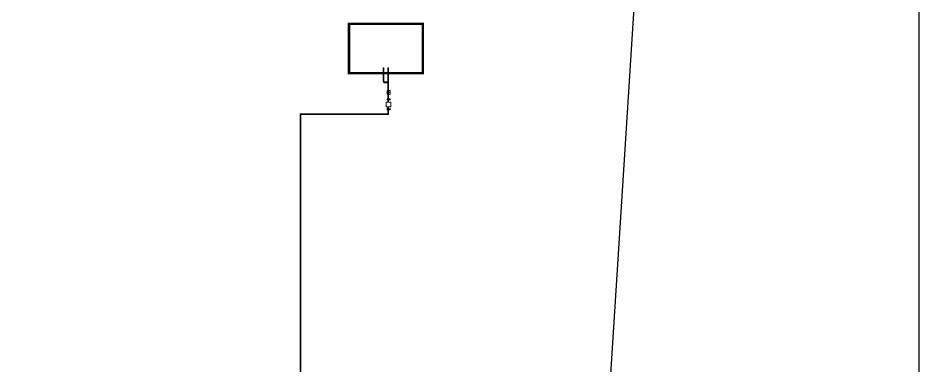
# Model space of a CAD drawing. Header units: inches. Extents: x -1128 to 651, y 96 to 845.
# Drawn here: x -930.64 to -897.6, y 743.47 to 756.23 of the extents above; entities that cross this region are included whole.
import ezdxf

# ---------------------------------------------------------------- set-up
doc = ezdxf.new("R2010")
doc.units = ezdxf.units.IN
doc.header["$MEASUREMENT"] = 0
doc.layers.add('Background Stuff', color=253, linetype='Continuous')
doc.layers.add('Cables', color=7, linetype='Continuous', lineweight=0)
doc.layers.add('Layout', color=6, linetype='Continuous', lineweight=18)

msp = doc.modelspace()

# ---------------------------------------------------------------- linework, layer by layer
at = {"layer": 'Background Stuff'}
msp.add_lwpolyline([(-1116.562, 829.555), (-897.6, 829.555), (-897.6, 652.653), (-1116.562, 652.653)], close=True, dxfattribs=at)
at = {"layer": 'Background Stuff', "ltscale": 200}
msp.add_lwpolyline([(-980.1, 803.986), (-901.168, 799.653), (-903.005, 776.982), (-906.753, 777.151), (-909.64, 731.652), (-913.176, 668.265), (-970.428, 672.119)], dxfattribs=at)
at = {"layer": 'Cables', "color": 0, "lineweight": 0}
for points in [[(-917.219, 753.914), (-917.219, 754.397), (-917.247, 754.397)], [(-917.247, 754.397), (-917.247, 754.084)], [(-917.219, 754.397), (-917.219, 754.226)], [(-917.076, 754.397), (-917.048, 754.397), (-917.048, 754.226)], [(-917.076, 754.397), (-917.076, 754.084)], [(-917.048, 753.914), (-917.048, 754.397)], [(-917.247, 754.084), (-917.247, 753.914)], [(-917.219, 754.084), (-917.219, 753.914)], [(-917.076, 754.084), (-917.076, 753.914)], [(-917.048, 754.084), (-917.048, 753.914)], [(-917.219, 753.914), (-917.247, 753.914), (-917.219, 753.857), (-917.19, 753.857)], [(-917.219, 753.914), (-917.247, 753.914)], [(-917.219, 753.914), (-917.219, 753.942)], [(-917.219, 753.914), (-917.219, 753.942)], [(-917.219, 753.914), (-917.219, 753.886), (-917.19, 753.857), (-917.19, 753.886)], [(-917.219, 753.914), (-917.219, 753.886), (-917.19, 753.886)], [(-917.19, 753.857), (-917.19, 753.886)], [(-917.19, 753.857), (-917.19, 753.886)], [(-917.19, 753.857), (-917.076, 753.857), (-917.076, 753.886)], [(-917.19, 753.857), (-917.19, 753.886), (-917.076, 753.886)], [(-917.19, 753.857), (-917.076, 753.857)], [(-917.048, 753.914), (-917.048, 753.829), (-917.076, 753.829)], [(-917.076, 753.914), (-917.076, 753.886)], [(-917.076, 753.914), (-917.048, 753.914)], [(-917.076, 753.886), (-917.076, 753.914)], [(-917.048, 753.914), (-917.076, 753.914)], [(-917.076, 753.857), (-917.076, 753.886)], [(-917.076, 753.886), (-917.076, 753.857)], [(-917.076, 753.857), (-917.048, 753.857)], [(-917.076, 753.829), (-917.076, 753.857)], [(-917.076, 753.829), (-917.048, 753.829), (-917.048, 753.516), (-917.048, 753.289)], [(-917.076, 753.829), (-917.076, 753.289)], [(-917.048, 753.914), (-917.048, 753.942)], [(-917.048, 753.914), (-917.048, 753.829)], [(-917.048, 753.289), (-917.048, 753.829)], [(-917.076, 753.573), (-917.105, 753.573), (-917.105, 753.431)], [(-917.076, 753.431), (-917.105, 753.431)], [(-917.076, 753.516), (-917.076, 753.545)], [(-916.991, 753.431), (-916.991, 753.573), (-917.048, 753.573)], [(-916.991, 753.431), (-917.048, 753.431)], [(-916.963, 753.147), (-917.133, 753.147), (-917.133, 752.977)], [(-917.105, 753.232), (-917.105, 753.261)], [(-916.991, 753.261), (-917.105, 753.261)], [(-917.105, 753.261), (-917.105, 753.232)], [(-917.105, 753.232), (-916.991, 753.232)], [(-917.105, 753.232), (-916.991, 753.232)], [(-917.105, 753.232), (-917.048, 753.232)], [(-917.048, 753.289), (-917.076, 753.289)], [(-917.048, 753.289), (-917.076, 753.289)], [(-917.076, 753.289), (-917.076, 753.261)], [(-917.076, 753.147), (-917.076, 753.232)], [(-917.048, 753.289), (-917.048, 753.232), (-916.991, 753.232)], [(-917.048, 753.289), (-917.048, 753.261)], [(-917.048, 753.147), (-917.048, 753.232)], [(-916.991, 753.232), (-916.991, 753.261)], [(-916.991, 753.261), (-916.991, 753.232)], [(-916.963, 753.147), (-916.963, 752.977)], [(-920.295, 732.91), (-920.295, 752.721)], [(-920.295, 752.721), (-920.295, 732.966)], [(-920.295, 752.721), (-920.295, 752.693), (-917.076, 752.693)], [(-920.295, 752.693), (-917.076, 752.693), (-917.076, 752.721)], [(-917.076, 752.721), (-920.295, 752.721)], [(-920.267, 752.721), (-920.267, 732.966)], [(-917.133, 752.977), (-916.963, 752.977)], [(-917.105, 752.892), (-917.105, 752.92)], [(-916.991, 752.892), (-917.105, 752.892)], [(-916.991, 752.892), (-917.105, 752.892)], [(-917.105, 752.863), (-917.105, 752.892)], [(-917.048, 752.835), (-917.048, 752.863), (-917.105, 752.863)], [(-916.991, 752.863), (-917.105, 752.863)], [(-917.076, 752.977), (-917.076, 752.892)], [(-917.076, 752.835), (-917.076, 752.863)], [(-917.048, 752.721), (-917.048, 752.835), (-917.076, 752.835)], [(-917.076, 752.721), (-917.048, 752.721), (-917.048, 752.835)], [(-917.076, 752.835), (-917.076, 752.721)], [(-917.076, 752.835), (-917.048, 752.835)], [(-917.076, 752.721), (-917.076, 752.75)], [(-917.048, 752.721), (-917.048, 752.693), (-917.076, 752.693)], [(-917.048, 752.721), (-917.076, 752.721), (-917.076, 752.693)], [(-917.076, 752.693), (-917.076, 752.721)], [(-917.076, 752.693), (-917.048, 752.693)], [(-917.076, 752.693), (-917.048, 752.693)], [(-917.076, 752.693), (-917.048, 752.693)], [(-917.048, 752.977), (-917.048, 752.892)], [(-916.991, 752.863), (-917.048, 752.863)], [(-917.048, 752.835), (-917.048, 752.863)], [(-917.048, 752.693), (-917.048, 752.721)], [(-917.048, 752.721), (-917.048, 752.693)], [(-916.991, 752.892), (-916.991, 752.92)], [(-916.991, 752.863), (-916.991, 752.892)]]:
    msp.add_lwpolyline(points, dxfattribs=at)
msp.add_open_spline([(-917.02, 753.516), (-917.02, 753.516), (-917.076, 753.516), (-917.076, 753.516), (-917.076, 753.516), (-917.02, 753.516), (-917.02, 753.516)], degree=3, knots=[0, 0, 0, 0, 1, 1, 1, 2, 2, 2, 2], dxfattribs=at)
at = {"layer": 'Layout', "const_width": 0.0902}
msp.add_lwpolyline([(-918.501, 754.209), (-918.501, 756.014), (-915.794, 756.014), (-915.794, 754.209), (-918.501, 754.209)], dxfattribs=at)

doc.saveas('drawing.dxf')
